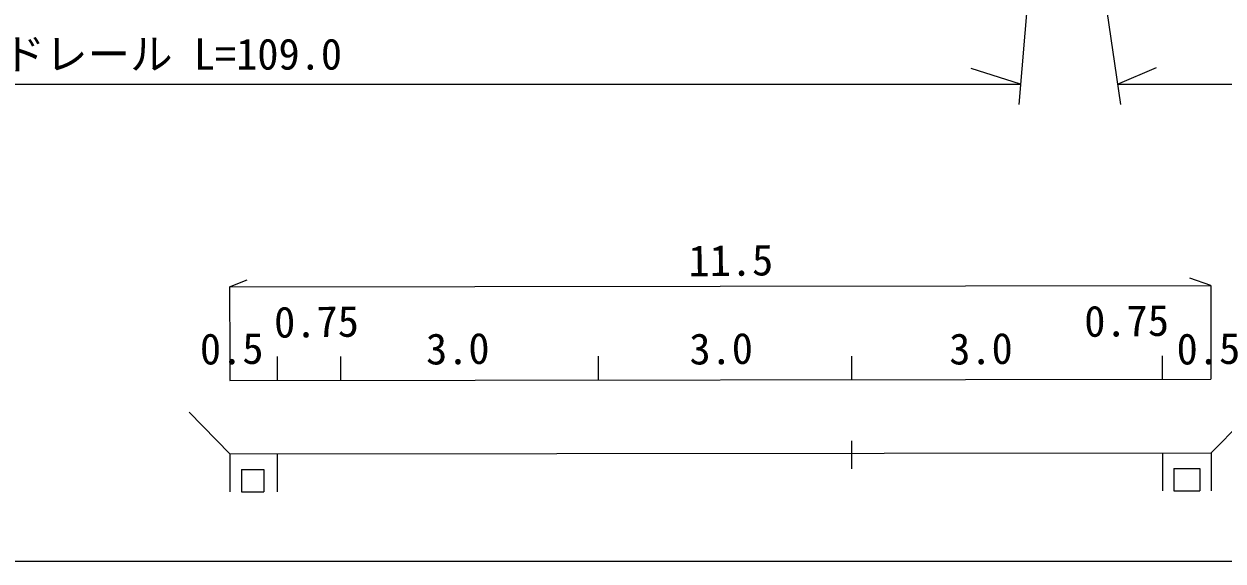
# Model space of a CAD drawing. Units: millimetres, scale not verified. Extents: x 40000 to 680000, y 20000 to 380000.
# Drawn here: x 385565 to 456140, y 205000 to 236633 of the extents above; entities that cross this region are included whole.
import ezdxf
from ezdxf.enums import TextEntityAlignment as Align

# ---------------------------------------------------------------- set-up
doc = ezdxf.new("R2010")
doc.units = ezdxf.units.MM
doc.header["$LTSCALE"] = 1000
for name, color, linetype, lineweight in [('M-BGD-EXST', 7, 'Continuous', 13), ('M-BGD-HTXT', 7, 'Continuous', 13), ('M-STR-HTXT', 7, 'Continuous', 13)]:
    doc.layers.add(name, color=color, linetype=linetype, lineweight=lineweight)
doc.styles.add('ＭＳ ゴシック', font='')
doc.styles.get('ＭＳ ゴシック').set_extended_font_data('MS Gothic')

msp = doc.modelspace()

# ---------------------------------------------------------------- linework, layer by layer
at = {"layer": 'M-BGD-EXST'}
msp.add_line((40000, 205000), (579000, 205000), dxfattribs=at)
at = {"layer": 'M-STR-HTXT'}
for p, q in [((448443, 282194), (444118, 231891)), ((442854, 281529), (450107, 231891)), ((444221, 233089), (441315, 234004)), ((449932, 233089), (452228, 234070)), ((336362, 233089), (444221, 233089)), ((449932, 233089), (572927, 233089)), ((455422, 221224), (454191, 221661)), ((397670, 221160), (398697, 221561)), ((397670, 221160), (455422, 221224)), ((397670, 221160), (397674, 217035)), ((455422, 221224), (455429, 215703)), ((397674, 217035), (397676, 215639)), ((400468, 217038), (400470, 215642)), ((404196, 217043), (404197, 215646)), ((419364, 217059), (419366, 215663)), ((434269, 217076), (434270, 215679)), ((452567, 217096), (452568, 215700)), ((397676, 215639), (455429, 215703)), ((397681, 211313), (395280, 213774)), ((455433, 211377), (457228, 213175)), ((434274, 212083), (434276, 210423)), ((397681, 211313), (455433, 211377)), ((397681, 211313), (397683, 209067)), ((400475, 211316), (400477, 209070)), ((452573, 211374), (452576, 209128)), ((455433, 211377), (455436, 209131)), ((398369, 210383), (399675, 210384)), ((398369, 210383), (398370, 209068)), ((399675, 210384), (399677, 209069)), ((453239, 210444), (454770, 210445)), ((453239, 210444), (453241, 209129)), ((454770, 210445), (454771, 209130)), ((398370, 209068), (399677, 209069)), ((453241, 209129), (454771, 209130))]:
    msp.add_line(p, q, dxfattribs=at)

# ---------------------------------------------------------------- texts
at = {"layer": 'M-BGD-HTXT', "style": 'ＭＳ ゴシック'}
for s, p in [('11.5', (427185, 221246)), ('0.75', (402799, 217633)), ('0.75', (450484, 217685)), ('0.5', (397808, 216044)), ('3.0', (411117, 216044)), ('3.0', (426620, 216044)), ('3.0', (441912, 216044)), ('0.5', (455298, 216044))]:
    msp.add_text(s, height=1833, rotation=0.724, dxfattribs=at).set_placement(p, align=Align.BOTTOM_CENTER)
at = {"layer": 'M-STR-HTXT', "style": 'ＭＳ ゴシック'}
msp.add_text('ガードレール L=109.0', height=1833, dxfattribs=at).set_placement((391799, 234861), align=Align.MIDDLE_CENTER)

doc.saveas('drawing.dxf')
